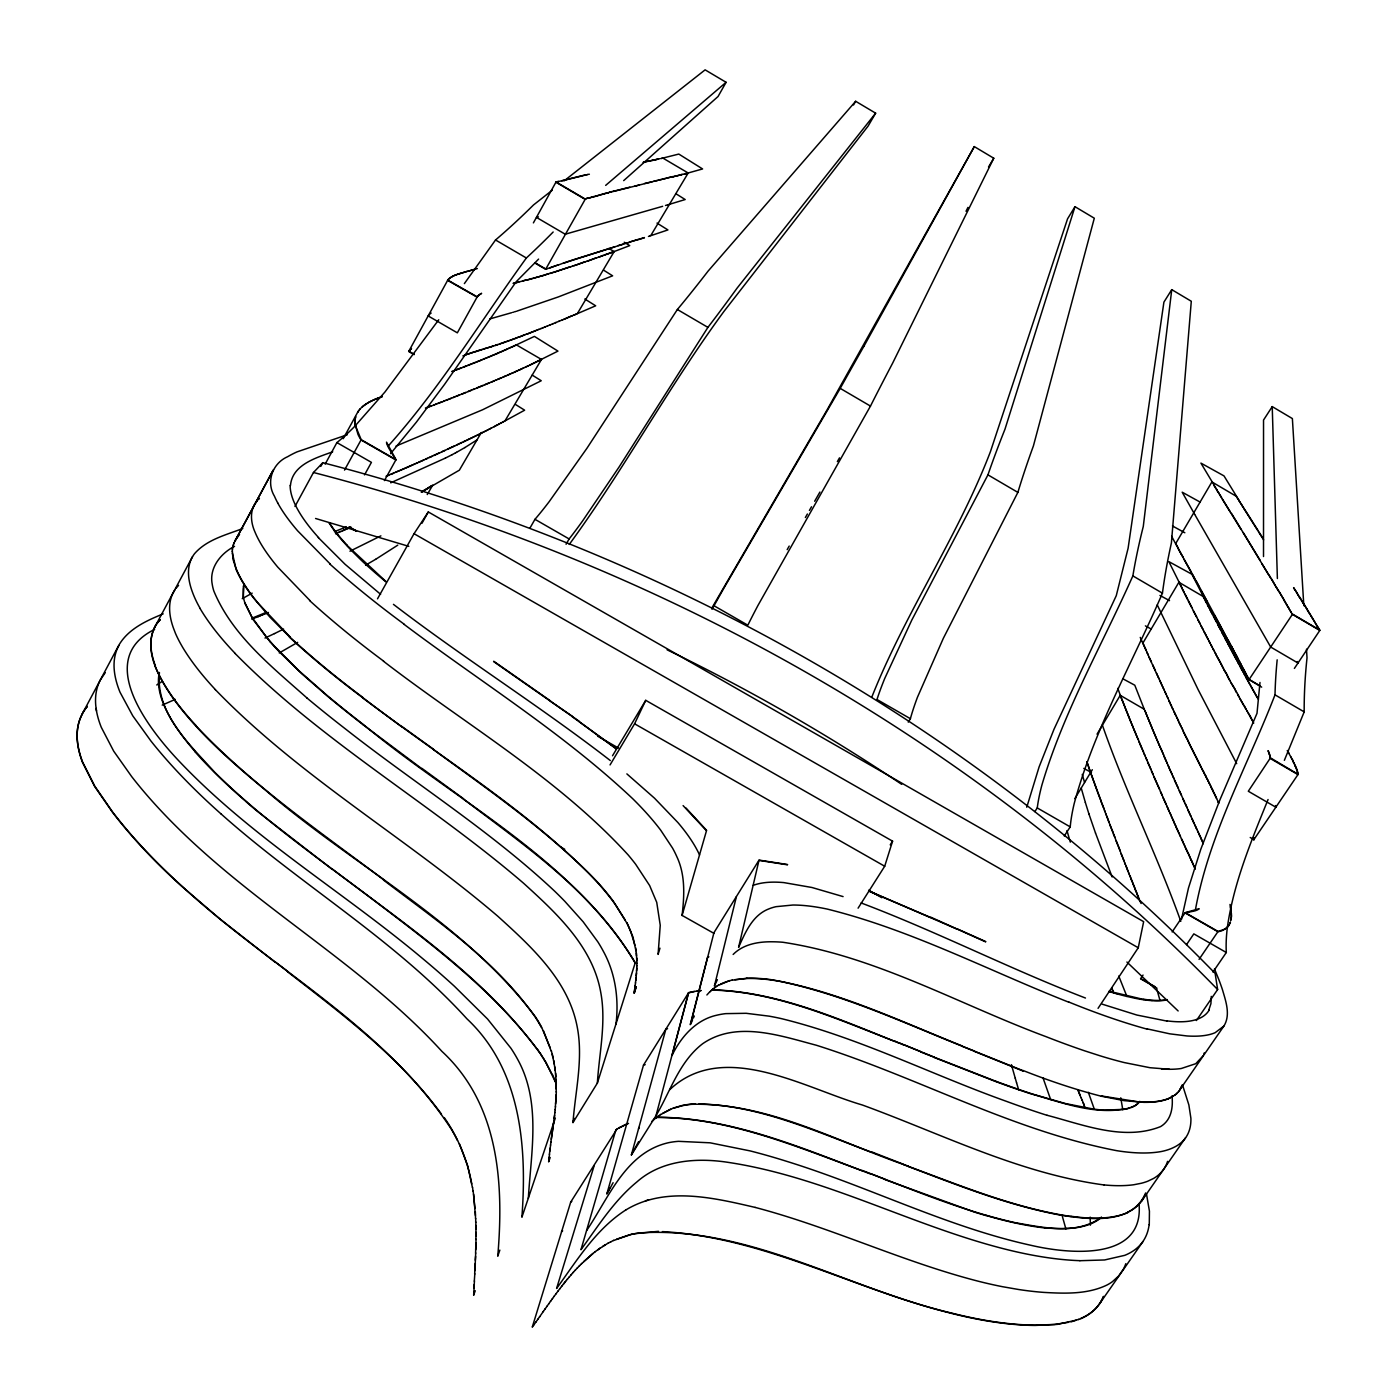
<?xml version="1.0" encoding="UTF-8"?>
<svg xmlns="http://www.w3.org/2000/svg" width="1397" height="1397" viewBox="0 0 1397 1397"><rect width="100%" height="100%" fill="white"/><g stroke="black" fill="none" stroke-linecap="round" stroke-linejoin="round"><path stroke-width="1.5" d="M1263.517 556.53L1263.534 420.043L1272.23 406.614L1292.382 418.576L1303.82 605.669M1231.316 915.856L1231.473 914.93M475.871 1239.506L476.063 1232.346M556.181 1091.965L556.285 1082.588M636.77 965.903L636.98 963.127M476.045 1239.226L475.678 1249.826M476.01 1242.666L475.556 1253.284M556.355 1091.686L555.604 1103.874M1090.411 1225.186L1090.166 1217.101M1231.473 915.611L1231.263 917.218M636.945 965.624L636.561 970.845M475.731 1252.987L475.294 1260.199M475.609 1256.444L474.823 1270.624M473.827 1294.827L473.967 1291.579M556.268 1094.689L555.36 1106.826M475.329 1263.377L474.648 1274.134M473.95 1288.278L474.474 1280.892M474.299 1284.437L473.653 1295.124L475.259 1290.758M528.328 1198.382C531.07 1152.019 541.372 1101.762 517.414 1058.926A165.283 75.543 29.7 0 0 510.918 1048.221L487.536 1018.989L454.409 986.247A592.503 299.674 26.7 0 0 422.418 958.377C342.824 891.618 252.176 837.886 180.178 762.273C150.474 731.242 93.058 659.663 154.613 629.401M355.082 420.462L354.943 423.57M474.299 1281.171L474.823 1273.837M636.857 968.104L636.176 975.735M1231.456 916.292L1230.932 919.802M215.33 689.629C299.604 776.837 406.038 837.711 497.769 916.205C531.227 946.555 568.247 980.17 577.153 1026.62C583.44 1058.559 575.407 1090.673 572.98 1122.542L597.357 1083.112C599.243 1052.867 606.403 1022.429 600.71 992.167C592.555 946.345 556.32 913.009 523.456 883.131C430.189 803.065 321.572 741.563 235.098 653.464M232.216 551.448L232.478 549.37M290.454 485.597C292.235 464.572 316.089 457.884 332.713 451.79M573.067 1121.267L572.98 1122.542L574.289 1118.438M636.561 973.011L635.687 980.607M243.113 588.556L243.357 596.956A138.286 48.668 28.7 0 0 244.754 602.439L251.827 617.02L265.797 636.264A234.644 81.48 29.3 0 0 274.772 646.549L298.853 670.647L327.527 695.811A514.952 166.575 30.5 0 0 363.272 724.449C455.09 800.918 571.111 857.741 635.268 962.655L597.357 1083.112M555.08 1109.759L555.535 1106.546M548.742 1160.593L549.545 1154.079M549.213 1157.187L548.637 1161.902L550.174 1157.467M554.784 1112.693L555.255 1109.48M615.99 1024.106C618.993 999.361 615.536 973.517 603.452 951.497A188.281 77.778 29.9 0 0 597.794 941.788L583.125 921.758L564.894 901.397A277.863 116.999 29.3 0 0 554.749 891.269C490.103 830.499 414.472 783.28 344.954 728.553A546.175 176.948 30.4 0 1 306.781 697.854M636.124 977.883L635.408 983.034M1149.277 1224.628L1149.434 1211.164L1146.483 1193.981M1231.368 917.637L1230.809 920.413M554.958 1112.414L554.103 1118.56M549.37 1154.376L550.261 1147.967M554.626 1115.347L551.274 1139.219M634.221 992.761L635.583 982.737M1064.27 835.982L1070.224 826.884A150.02 44.791 -61.3 0 1 1074.171 803.677C1093.921 729.88 1132.373 662.981 1162.444 593.184A673.738 205.254 -57.1 0 1 1171.402 542.962L1191.292 301.263L1171.751 289.633L1143.287 526.459A673.075 186.447 -57.3 0 0 1132.862 575.896C1101.954 645.292 1063.449 711.911 1041.883 785.114A149.863 40.67 -61 0 0 1037.255 807.937L1034.88 811.587M354.995 420.043L355.449 417.825M549.72 1151.303L550.645 1144.929M635.286 985.164L634.168 993.25L636.072 987.05M1259.989 682.487L1257.003 713.326L1219.948 799.765L1200.809 849.236L1188.48 888.021L1181.425 919.54M553.893 1121.215L550.872 1142.205M550.47 1145.226L551.047 1141.925M232.339 549.632L233.072 545.965M355.327 418.471L354.908 422.837M1195.535 909.185C1209.348 833.712 1247.573 765.783 1275.007 694.85A671.538 269.743 -56.3 0 1 1277.172 659.821M159.433 672.498C155.381 713.046 189.66 744.496 214.509 772.017C262.217 819.393 317.73 857.741 371.148 898.219C430.276 943.202 491.063 988.5 536.396 1048.117M1098.059 1008.337L1138.258 947.76L1143.654 921.671L428.303 511.948L414.036 533.706L377.504 598.824M232.583 547.903L233.543 544.341M243.2 587.246L243.951 584.19M355.309 418.087L355.606 417.197M1026.76 807.239L1039.124 766.848L1053.984 729.304L1116.273 595.663L1128.112 548.235L1163.911 302.136L1171.751 289.633M667.556 1028.716L665.88 1029.17L631.374 1154.917L655.996 1115.714L688.477 992.883L697.295 990.91M355.449 417.459L355.764 416.568M244.091 583.929L243.218 597.217M688.477 992.883L643.493 1065.125L606.804 1194.033L607.59 1192.724M615.937 1129.649L580.977 1249.721C598.143 1226.025 614.016 1200.687 636.892 1181.932C661.776 1159.859 697.138 1157.519 728.57 1162.426C821.925 1176.588 906.164 1222.602 996.76 1246.945A397.394 148.117 33.1 0 0 1079.881 1260.67M659.96 948.179L658.092 954.413L660.24 925.268L656.73 902.34L649.64 885.558L635.687 864.306A218.316 84.833 29.8 0 0 628.109 854.877C557.508 777.675 465.69 724.589 383.424 661.2M634.343 992.953L636.264 986.701M616.985 1128.986L570.709 1202.101L532.257 1327.15L534.16 1324.461M858.09 908.172L884.703 866.245L892.578 841.169L645.728 700.334L612.515 755.777M910.39 718.704A150.125 25.879 -60.3 0 1 917.427 697.313L943.342 638.307L1017.872 492.39A675.432 118.762 -58 0 1 1033.413 445.922L1094.305 218.211L1074.974 206.686L1004.967 429.228A675.886 99.554 -58.2 0 0 987.941 474.858L911.804 620.058L884.72 678.488A150.195 21.671 -60.2 0 0 876.984 699.495L910.407 718.704L908.242 722.144M555.342 1118.037L521.902 1217.224C527.053 1147.426 521.395 1069.892 466.93 1018.815C394.687 939.43 300.669 884.965 221.005 813.875M1203.743 1054.386L1204.249 1052.919M499.847 1250.105L497.751 1256.217C503.933 1183.626 499.2 1104.363 441.906 1051.365C370.834 973.692 278.859 919.959 201.046 849.83A401.41 156.167 29.6 0 1 131.72 776.645L113.716 751.184L101.3 727.331A232.705 92.97 28.4 0 1 96.498 710.986L95.799 705.887A244.143 97.493 28.5 0 1 100.532 679.623L105.264 672.638M1182.264 1084.823L1180.168 1089.416M1145.645 1192.933C1132.059 1225.483 1088.49 1219.371 1060.358 1215.111C1007.848 1205.262 957.958 1185.354 908.225 1166.443M1230.478 921.968L1229.884 923.33M233.404 544.603L234.12 542.787M871.728 697.313C905.308 612.515 957.871 536.71 990.438 451.65L1067.552 218.84L1074.974 206.686M1306.492 649.186L1307.016 657.882A673.214 288.184 -56 0 0 1304.187 711.876L1284.367 760.335M1230.268 922.526L1229.622 923.888M1268.057 799.521C1251.275 840.942 1233.656 882.852 1227.352 927.416A150.405 62.97 -62.4 0 0 1226.304 952.51L1212.963 972.05M1181.722 1086.342L1179.312 1090.725M347.294 434.746L296.985 451.895A627.48 203.892 31.9 0 0 287.66 456.697C272.502 463.28 265.779 481.773 274.458 496.214A203.316 64.402 29.2 0 0 277.776 503.025M233.98 543.049L272.747 470.999M717.377 979.664L714.408 986.038L736.394 896.682M691.428 1022.202L692.563 1019.862M693.349 1018.099L694.309 1016.056M691.602 1021.923L690.258 1024.665L707.615 957.032L708.89 956.805M610.052 764.927L634.587 723.803L645.728 700.334M690.642 1023.966L713.954 932.672L758.885 860.377L787.419 864.795M1208.859 1009.944L1210.92 1003.675L1211.269 996.393M638.499 1128.933L639.337 1127.239M711.981 607.8L826.762 410.456L974.303 146.598L993.773 158.228L892.596 363.22A679.588 33.039 -59 0 0 870.471 406.09L757.96 605.46A150.911 7.177 -59.6 0 0 747.832 625.192L714.024 605.757L711.946 609.249M966.026 211.261L967.981 207.385M638.569 1141.716L631.374 1154.917M234.661 541.547L273.463 469.636M613.091 1182.7L610.227 1188.009M154.473 627.637L192.489 556.705M1203.149 1055.8L1195.762 1063.693L1181.286 1068.495A216.203 69.623 33.6 0 1 1169.464 1069.281L1149.975 1067.71L1124.306 1062.576A342.003 107.901 33 0 1 1099.614 1055.661L1084.805 1050.876A461.708 141.691 32.4 0 1 1045.986 1036.644C958.848 1004.268 875.727 956.194 782.826 942.259A215.662 82.039 33.9 0 0 772.908 941.788C758.85 941.543 743.431 944.005 733.146 954.465M294.977 506.465L313.469 472.5L322.812 462.686C658.581 549.458 972.783 724.327 1215.146 973.412L1217.625 989.53L1196.391 1020.543M320.786 466.406L322.812 462.686M325.169 464.118L336.904 442.587A155.399 37.352 -57.6 0 0 354.751 426.329L384.978 391.963L438.745 319.756M343.208 438.693L357.789 412.028M414.298 354.367L408.832 351.223L447.634 280.36L477.093 297.142A138.914 33.406 30 0 1 479.066 295.081A188.997 45.595 30.2 0 1 481.057 293.772L481.441 293.562M344.518 470.108L361.037 439.968L359.867 438.012A129.083 37.509 29.3 0 1 357.929 434.257L355.152 424.042M364.53 474.893L371.427 462.372L336.904 442.587M429.665 314.238L429.333 314.552A159.537 40.373 29.8 0 0 428.163 315.932L457.343 332.835L476.918 297.386M384.419 480.603L395.84 459.945L389.798 449.834A96.166 27.94 29.3 0 1 387.301 445.014A106.731 30.978 29.4 0 1 386.55 443.041M533.392 222.891L555.919 182.204L583.16 175.411M863.87 346.351L974.303 146.598M608.83 1190.523L610.402 1187.729M535.051 262.758L545.808 269.045L585.518 198.723M421.911 523.351L428.303 511.948M787.175 549.65L789.2 546.07M564.109 180.877L705.118 69.85L726.091 82.301L718.058 96.498L623.673 180.632M1229.517 924.168L1228.749 925.443M805.37 517.536L807.396 513.991M809.422 510.429L811.517 506.762M814.661 501.244L819.917 492.058M607.398 1193.021L609.005 1190.227M529.9 528.188L534.964 519.317A153.006 17.078 -58.6 0 0 549.248 501.575L586.88 448.367L677.37 309.505A689.21 78.738 -60.1 0 0 708.104 271.088L855.663 101.282L875.64 113.174L868.113 126.062L723.908 311.479C668.692 386.62 624.302 469.113 569.26 544.446M837.362 461.604L839.51 457.849M82.301 713.797L83.506 711.684M566.064 544.254L569.12 538.945A152.483 12.678 -58.8 0 0 582.671 520.837L619.081 467L707.912 327.369A686.556 58.412 -59.9 0 0 737.11 288.096L875.64 113.174M853.515 104.967L855.663 101.282M427.255 494.538L432.738 485.126M481.354 432.459L459.351 470.195L421.265 492.198M655.996 1115.714C670.49 1091.197 679.204 1061.72 702.639 1043.734C736.498 1020.351 780.225 1035.736 816.25 1045.218C917.445 1077.07 1011.76 1130.417 1116.535 1150.639A262.322 90.368 33.7 0 0 1161.344 1151.512A229.579 79.315 33.9 0 0 1173.969 1147.321A221.913 76.678 34 0 0 1190.89 1118.246L1188.864 1104.922L1182.718 1085.609M1175.733 543.52L1211.915 481.93L1236.24 496.267L1237.271 497.978M511.721 347.085L516.419 344.902L541.477 359.448L504.963 420.934M1206.886 603.329L1203.061 596.432L1178.893 582.27L1142.938 642.969M608.76 248.422L614.156 251.582L577.432 313.469L573.486 315.338M1097.047 734.176L1120.237 695.322L1144.248 709.257M661.567 158.402L662.894 158.088L688.18 173.001L650.845 235.464M988.517 166.976L993.773 158.228M1074.817 798.647L1092.314 769.712M235.429 540.098L236.442 538.421M156.447 624.249C141.813 648.592 158.647 677.266 172.704 697.697C198.444 733.373 231.972 762.413 265.657 790.318C354.506 866.734 463.874 921.828 535.383 1016.772A175.358 77.97 29.7 0 1 541.652 1027.266L550.208 1047.837M174.904 589.831L172.966 593.131A227.274 82.964 28.8 0 0 173.403 627.986L175.411 633.243A236.634 86.317 28.9 0 0 180.894 644.244L182.518 647.09A267.997 97.301 29.1 0 0 215.417 689.647M1229.22 924.692L1228.4 925.932M357.649 412.29L358.837 410.491M83.383 711.929L84.676 709.851M890.221 844.836L892.578 841.169M1178.335 1091.965L1223.877 1026.079C1230.844 1014.938 1225.78 1001.125 1222.427 989.617A612.357 199.387 31.2 0 0 1220.279 983.471A676.759 221.896 30.8 0 0 1218.725 979.332L1214.464 968.907M586.653 1230.513C608.743 1197.788 625.542 1152.542 668.307 1142.746A163.519 73.255 34.4 0 1 678.488 1141.332L710.113 1142.816L750.189 1150.918A581.222 279.487 38 0 1 786.721 1161.344C869.091 1186.804 946.729 1226.81 1031.265 1245.373C1067.692 1253.86 1144.545 1262.032 1139.009 1203.533M1260.024 685.822L1249.128 679.466L1292.4 614.366L1287.248 605.809M1294.39 668.412L1319.798 630.449L1292.4 614.366M1275.583 805.563A188.578 47.009 32.9 0 1 1275.898 807.239L1248.307 791.243L1270.275 758.117A136.103 32.131 32.9 0 0 1269.419 754.52M1143.025 975.071L1140.703 978.511L1155.214 986.788M1172.153 931.939L1185.04 912.87L1193.405 911.211A93.966 26.7 33.6 0 0 1197.107 910.041A104.251 29.616 33.5 0 0 1198.836 909.028M1186.559 944.582L1193.824 933.877L1226.322 952.51M357.981 411.766L359.221 410.002M1199.063 959.372L1217.887 931.729L1219.494 931.397A126.167 35.868 33.6 0 0 1222.375 930.489L1225.501 928.656M1141.541 1201.193L1185.494 1137.839M1099.596 1303.715L1142.956 1241.549M236.303 538.683L238.416 535.767M539.556 1316.865L543.398 1311.364M553.16 232.007A695.252 151.697 -60.8 0 1 526.372 257.974C480.865 320.839 440.352 387.737 388.471 445.73M543.223 1311.643L545.214 1308.779M537.705 1319.484L539.731 1316.585M464.38 283.591L495.533 239.987A698.989 172.722 -61.1 0 0 533.514 204.957L552.217 190.236M545.04 1309.059L547.03 1306.195M535.854 1322.121L537.88 1319.205M84.553 710.113L87.278 706.376M546.856 1306.492L548.846 1303.645M533.968 1324.758L536.029 1321.824M548.672 1303.925L550.68 1301.096M156.307 624.511L157.599 622.643M550.488 1301.375L552.496 1298.564M552.321 1298.843L554.33 1296.049M408.832 351.223L409.111 350.839A194.585 51.794 29.9 0 1 411.504 348.482M554.155 1296.329L556.163 1293.57M555.989 1293.849L558.014 1291.09M557.822 1291.369L559.865 1288.645M1228.574 925.687L1227.649 926.857M559.691 1288.925L561.734 1286.218M85.793 708.349L87.138 706.638M237.246 537.339L239.516 534.51M561.559 1286.497L565.541 1281.433M257.205 500.947C249.347 509.468 250.552 522.268 255.022 532.117A202.513 66.654 29.1 0 0 258.27 539.032L259.545 541.425A218.596 71.806 29.2 0 0 271.35 559.132A234.277 76.765 29.3 0 0 277.741 567.112L309.994 600.588M1223.877 1026.079L1215.18 1032.662A198.968 61.712 33.7 0 1 1209.959 1034.444A213.793 66.253 33.6 0 1 1194.679 1036.19A226.227 70.025 33.5 0 1 1186.979 1035.963L1169.795 1033.832L1147.216 1028.891M563.445 1284.087L567.461 1279.093M157.459 622.905L160.184 619.639M176.022 588.277L178.554 585.36M567.287 1279.373L569.417 1276.771M1228.207 926.159L1227.247 927.294M1138.747 1102.67L1139.83 1101.36M569.243 1277.05L571.39 1274.483M359.466 409.775L360.443 408.57M706.882 994.978L709.798 991.8M571.216 1274.745L573.381 1272.213M390.584 453.641L416.393 422.138L444.525 384.419L516.157 281.757L538.596 259.091M158.717 621.368L160.044 619.884M359.867 409.304L360.88 408.116M573.207 1272.492L575.407 1269.978M1178.492 1091.738L1176.047 1094.235M575.232 1270.257L577.467 1267.778M669.739 1089.66C723.332 1039.211 804.235 1088.053 862.333 1104.992C941.84 1133.997 1019.321 1173.532 1104.067 1184.953M577.293 1268.057L579.563 1265.612M258.288 499.742L259.423 498.554M579.388 1265.892L581.693 1263.482M1138.922 1102.425L1137.752 1103.665A135.09 46.468 34.2 0 1 1134.224 1106.197L1131.378 1107.577M1227.404 927.049L1226.339 928.132M581.519 1263.761L592.922 1253.406M709.624 992.08L713.029 988.884M583.684 1261.666L595.314 1251.537M1177.409 1092.891L1174.755 1095.265M361.648 407.487L363.255 405.968M1226.968 927.486L1225.85 928.516M651.945 1121.32L654.145 1119.276M362.12 407.068L364.827 404.763M711.195 990.595L714.758 987.539M605.669 185.382L726.091 82.301M1101.482 1217.189C1076.86 1235.367 1043.419 1227.544 1015.636 1222.777C962.743 1211.112 912.695 1189.738 862.298 1170.459M653.971 1119.556L658.406 1115.959M561.524 1231.752L562.659 1230.862M363.622 405.829L366.485 403.628M656.066 1117.862L660.676 1114.422M595.139 1251.817L600.256 1247.975M1226.025 928.272L1224.802 929.249M597.584 1250.001L605.442 1244.657M156.761 684.967L161.965 681.544M714.6 987.819L716.591 986.282M1174.912 1095.021L1168.538 1098.671M365.228 404.641L369.454 401.882M1199.01 908.783L1185.215 912.625L1218.062 931.467L1224.401 929.337M570.709 1202.101L571.792 1201.385M397.778 545.144L375.618 559.341M477.023 439.898L464.852 447.581M625.699 1210.046C595.821 1229.238 576.996 1260.338 556.6 1288.471L594.214 1165.482M242.24 598.702L252.159 593.131M430.73 486.261L431.935 485.492M431.813 485.719L426.941 488.775M428.303 487.797L429.525 487.029M425.718 489.544L427.063 488.566M660.502 1114.701L670.595 1109.148M425.841 489.334L421.981 491.849M602.648 1246.543L608.132 1243.12M424.601 490.103L422.104 491.622M716.417 986.544L718.529 985.095M616.479 1129.457L619.465 1127.536M366.922 403.541L370.083 401.55M625.699 1210.046C664.885 1186.088 713.396 1197.683 755.148 1207.41M375.601 559.341L365.63 565.156M297.648 642.358L279.26 652.94M464.852 447.581L456.54 452.331M1173.515 1095.981L1170.407 1097.675A197.448 66.026 33.9 0 1 1165.028 1099.718A210.947 70.479 33.8 0 1 1146.92 1102.111A228.776 76.311 33.6 0 1 1138.922 1101.936L1101.569 1095.981M234.539 546.349C220.726 553.317 208.991 567.968 212.222 584.225A171.848 60.508 28.7 0 0 213.828 591.001C232.234 635.513 271.786 666.631 306.816 697.854M662.842 1113.234L673.319 1108.065L682.12 1105.516A173.438 75.56 34.3 0 1 691.986 1104.049L695.496 1103.805M619.308 1127.798L625.943 1124.271M503.584 421.527L501.453 422.837M502.466 422.296L524.643 410.194L515.633 404.571M455.457 452.925L456.522 452.349M718.355 985.374L729.775 980.537M500.44 423.378L501.575 422.61M481.581 293.3L481.214 293.51A160.026 38.522 30 0 0 477.18 296.828L447.773 280.099A192.961 46.468 30 0 1 452.803 276.204L455.09 275.122M500.563 423.151L498.397 424.478M455.439 452.925L452.174 454.654M380.892 535.854L349.966 551.204M499.55 423.71L497.384 425.02M619.674 1127.589L628.528 1123.38M607.957 1243.382L610.891 1241.654M497.507 424.793L494.276 426.644M496.476 425.334L493.752 426.923M492.827 427.238L491.657 428.023M452.157 454.671L445.416 458.076M369.943 401.812L371.34 400.922M491.255 428.058L490.068 428.827M490.731 428.338L489.002 429.385M489.142 429.141L486.872 430.468M488.077 429.7L485.789 431.009M485.929 430.782L484.724 431.551M370.572 401.498L373.959 399.699M484.846 431.324L483.641 432.092M483.764 431.865L481.459 433.192M283.608 629.104L274.493 633.592M482.681 432.406L480.358 433.734M452.611 276.431L455.579 274.93M541.477 359.448L529.463 365.315M480.481 433.507L479.258 434.275M479.381 434.048L477.599 435.096M478.28 434.589L476.482 435.637M445.399 458.094L390.723 482.821M476.604 435.41L474.805 436.458M610.733 1241.916L613.737 1240.274M475.486 435.951L473.688 436.999M473.81 436.772L471.994 437.82M472.675 437.313L470.283 438.641M470.981 438.134L469.148 439.182M274.476 633.592L265.011 638.045M469.287 438.955L466.982 440.038M468.571 439.444L463.402 441.906M371.846 400.852L375.304 399.105M527.455 366.276L528.468 365.804M465.83 440.579L459.299 443.827M720.381 984.274L722.511 983.261A176.755 69.448 33.7 0 1 729.601 980.816L732.377 979.926M526.948 366.52L557.962 351.118L534.405 336.398L510.726 347.539M525.918 366.992L527.071 366.276M460.032 443.32L461.778 442.5M524.905 367.463L526.058 366.765M459.438 443.6L456.487 444.979M458.129 444.386L450.987 447.704M523.369 368.179L524.521 367.481M452.331 446.9L454.706 445.8M162.227 705.118L175.219 699.373M523.491 367.952L519.195 370.083M451.72 447.18L447.511 449.118M449.799 448.245L442.028 451.633M522.461 368.424L518.671 370.327M444.945 450.48L438.815 453.274M509.713 347.993L511.354 347.085M508.718 348.464L509.853 347.766M439.566 452.768L425.771 459.019M433.838 455.544L438.204 453.571M508.84 348.237L505.662 349.826M429.438 457.535L431.97 456.4M507.827 348.691L505.155 350.053M517.623 370.799L518.811 370.1M427.552 458.391L421.929 460.731M517.746 370.572L513.904 372.458M423.71 460.119L405.322 468.239M516.698 371.043L512.821 372.947M504.125 350.525L505.277 349.826M418.681 462.18L420.637 461.307M613.562 1240.536L632.509 1233.935L658.511 1231.316M504.247 350.298L501.523 351.66M416.079 463.333L417.389 462.756M503.217 350.752L500.493 352.114M511.756 373.418L512.961 372.702M413.46 464.502L414.769 463.909M511.878 373.174L507.408 375.304M410.805 465.655L412.132 465.079M510.796 373.663L506.308 375.793M408.134 466.825L410.142 465.952M500.615 351.887L497.332 353.493M406.125 467.698L407.47 467.122M499.567 352.341L496.791 353.72M404.1 468.571L405.462 467.995M403.296 469.113L404.641 468.536M350.926 527.018L342.527 530.65M349.128 527.979L340.676 531.628M506.43 375.549L502.99 377.207M402.074 469.462L403.436 468.868M402.615 469.409L392.417 473.566M504.788 376.264L501.313 377.923M400.031 470.335L401.393 469.741M338.965 532.362L340.816 531.384M337.253 533.095L339.104 532.117M374.483 399.664L375.985 398.826M496.93 353.476L494.66 354.628M397.97 471.208L399.332 470.632M335.524 533.829L337.393 532.851M574.272 314.989L595.663 305.803L584.819 299.01M495.865 353.93L493.578 355.082M501.453 377.696L497.524 379.355M500.196 378.395L495.691 380.316M395.892 472.099L397.272 471.505M571.879 316.001L573.608 315.111M393.675 473.234L390.881 474.404M571.216 316.124L562.135 320.07M572.421 315.617L563.777 319.389M493.717 354.855L490.871 356.218M346.421 526.791L343.47 528.014M492.635 355.309L489.788 356.672M495.813 380.071L488.793 383.18M494.538 380.787L491.115 382.219M391.719 473.862L388.209 475.329M387.353 475.888L388.768 475.294M252.874 617.841L266.617 612.235M489.91 356.445L487.605 357.58M386.078 476.22L387.493 475.626M488.828 356.899L485.946 358.261M488.933 382.935L484.864 384.629M488.217 383.424L482.367 385.834M343.452 528.031L334.459 531.698M558.817 321.432L562.677 319.669M555.465 322.812L559.359 321.031M486.069 358.034L483.152 359.396M483.1 385.345L476.569 388.017M481.197 386.305L473.443 389.484M552.514 324.017L556.006 322.393M375.845 399.088L377.365 398.267M483.851 358.942L484.969 358.488M549.947 325.047L553.055 323.598M483.292 359.169L479.782 360.758M474.177 388.995L468.117 391.439M471.627 390.217L461.831 394.164M547.38 326.095L550.086 324.82M482.175 359.623L478.647 361.212M544.778 327.125L547.502 325.85M465.672 392.435L456.208 396.399M616.479 1239.244L628.982 1235A214.178 103.011 35.4 0 1 639.337 1232.922C749.368 1225.728 847.35 1288.75 951.759 1313.11A394.478 156.097 33.3 0 0 1035.299 1325.159L1054.403 1324.478L1068.565 1322.295M542.595 327.998L545.336 326.723M478.787 360.985L476.517 361.893M478.088 361.439L474.666 362.801M163.17 613.859C146.388 620.722 128.14 628.964 118.745 645.397L82.44 713.553A243.2 99.99 28.4 0 0 77.376 740.375L77.656 742.942A232.618 95.695 28.3 0 0 82.65 762.133L94.821 786.249L112.546 811.919A399.909 160.218 29.6 0 0 181.226 885.488C269.883 967.946 383.913 1025.765 451.336 1129.195A216.954 107.098 28.9 0 1 457.448 1140.406M266.303 613.51L268.434 612.48M1078.344 1319.606L1080.772 1318.454A227.589 91.608 34.6 0 0 1094.078 1310.037L1095.597 1308.552A238.084 95.852 34.5 0 0 1103.613 1296.399M540.831 328.697L543.171 327.596M376.544 398.809L382.324 396.434M456.976 395.91L459.473 394.914M538.631 329.57L540.971 328.47M475.364 362.347L472.483 363.482M474.089 363.028L470.614 364.407M456.348 396.154L453.187 397.412M454.951 396.905L448.577 399.42M264.243 614.313L266.39 613.283M536.85 330.268L538.771 329.343M536.989 330.041L526.407 334.32M535.959 330.618L527.804 333.796M471.33 363.936L467.82 365.315M470.038 364.634L456.382 369.908M449.991 398.669L451.266 398.162M262.199 615.134L264.347 614.086M448.716 399.175L443.53 401.183M445.992 400.415L447.931 399.664M466.65 365.77L463.106 367.149M444.7 400.922L440.107 402.685M262.304 614.89L258.043 616.723M457.727 369.21L460.731 368.057M440.911 402.196L442.22 401.69M260.226 615.693L255.948 617.526M455.422 275.192L457.587 274.196M377.923 398.25L382.184 396.696M453.484 370.834L457.133 369.437M453.361 371.078L454.566 370.607M440.247 402.441L435.602 404.222M438.117 403.454L439.444 402.947M396.05 446.045L482.663 409.74L541.25 380.752L532.222 375.112M526.547 334.075L519.876 336.782M451.668 371.532L452.89 371.061M436.79 403.96L433.594 404.973M525.167 334.599L518.462 337.323M434.799 404.711L428.704 406.998M253.852 618.312L256.053 617.299M251.739 619.115L253.957 618.085M430.887 405.986L425.421 408.011M610.838 252.805L629.698 245.628L624.232 242.222M611.222 252.665L614.156 251.582M519.073 336.904L514.637 338.738M426.661 407.767L428.023 407.26M455.928 274.999L458.635 273.847M611.345 252.438L608.551 253.643M517.641 337.428L513.188 339.261M610.21 252.857L607.398 254.062M607.538 253.835L599.191 257.013M607.922 253.695L604.691 255.057M513.328 339.017L509.294 340.676M512.699 339.436L510.272 340.309M603.26 255.372L598.807 257.153M509.416 340.431L506.814 341.549M462.878 355.903L463.926 355.536M508.438 340.781L503.828 342.597M596.013 258.148L599.33 256.786M1078.501 1319.362L1071.01 1321.894M596.152 257.904L587.089 261.274M596.536 257.764L587.91 260.977M464.468 355.344L467.262 354.157M505.958 341.654L501.802 343.313M464.607 355.082L465.672 354.716M557.63 265.29L563.445 263.073M584.627 262.13L587.648 260.89M466.057 354.786L468.851 353.616M503.461 342.527L500.266 343.819M563.829 262.95L570.168 260.802M558.154 264.906L549.824 267.927M563.305 263.335L569.662 261.169M583.929 262.165L574.08 265.727M585.168 261.745L575.372 265.29M242.799 528.485C226 534.964 206.878 539.539 194.585 553.631A226.751 80.013 28.9 0 0 192.576 592.485A234.452 82.702 29 0 0 200.19 608.498M556.635 265.43L554.696 266.094M467.646 354.244L470.457 353.092M500.929 343.4L499.759 343.994M673.144 1108.345L681.963 1105.795A173.438 75.578 34.3 0 1 691.812 1104.311C768.28 1102.443 837.903 1142.082 908.382 1166.181M553.91 266.356L545.651 269.307L534.911 263.02M499.393 343.924L498.223 344.518M650.024 235.936L667.906 229.929L657.009 223.101M572.368 266.303L574.638 265.343M649.71 236.041L648.452 236.442M570.622 266.879L572.491 266.059M469.252 353.703L472.064 352.568M497.838 344.448L496.791 344.797M497.699 344.692L496.668 345.042M570.762 266.635L553.614 272.363M545.808 269.045L546.803 268.713M569.016 267.211L552.234 272.799M496.284 344.972L495.097 345.565M570.028 261.047L570.919 260.558M470.841 353.162L473.129 352.219M495.76 345.129L494.573 345.723M457.954 274.283L459.683 273.533M570.779 260.802L571.67 260.313M571.53 260.558L614.837 246.815M572.421 260.069L623.027 244.265M472.465 352.638L474.212 351.869M493.508 346.072L492.442 346.404M493.124 345.985L491.377 346.753M473.531 352.288L475.294 351.52M492.058 346.334L490.312 347.085M474.613 351.957L478.542 350.507M490.993 346.666L488.164 347.766M618.068 245.61L623.708 244.056M644.436 237.542L641.712 238.59M644.314 237.787L643.336 238.084M475.696 351.607L476.779 351.276M1129.963 1107.908C1096.418 1116.186 1062.122 1102.547 1030.078 1093.554A518.531 166.365 32.1 0 1 995.607 1081.505L933.982 1057.389M1076.144 1320.2L1057.215 1324.391L1035.16 1325.439A394.46 156.132 33.3 0 1 951.601 1313.39M459.002 273.952L460.748 273.201M489.387 347.172L479.485 350.42M477.32 351.101L479.084 350.35M643.144 237.961L639.093 239.393M551.291 273.079L552.828 272.415M624.861 243.515L629.436 242.31M623.499 243.916L628.423 242.607M549.894 273.515L551.431 272.834M516.803 311.147L558.311 296.932L612.619 275.82L603.556 270.145M478.944 350.595L482.349 349.337M487.221 347.853L483.973 348.848M641.188 238.555L638.429 239.585M550.034 273.271L542.769 275.663M548.619 273.707L542.28 275.803M515.79 311.461L514.76 311.775M645.431 1200.826L648.575 1199.866M667.644 204.853L685.176 199.544L676.078 193.834M629.907 241.96L637.905 239.551M629.226 242.17L638.569 239.358M460.067 273.62L463.961 272.258M489.841 318.918L511.651 312.701M667.033 205.027L665.496 205.481M513.729 312.09L512.699 312.387M461.132 273.306L469.322 270.739M542.42 275.558L538.875 276.798M541.46 275.838L537.88 277.077M464.502 272.118L467.174 271.35M468.1 271.297L471.453 270.127M538.509 276.693L535.4 277.793M662.667 206.302L565.226 234.225L536.448 217.391L538.456 216.849M537.531 276.973L533.375 278.335M643.493 1065.125L645.17 1064.654M470.248 270.704L472.518 269.831M471.837 270.25L474.124 269.394M603.731 193.781L593.341 196.89M594.476 196.575L603.225 194.148M472.902 269.953L475.19 269.115M534.527 277.811L532.868 278.474M604.08 193.694L606.595 193.013M603.574 194.043L606.088 193.362M753.175 885.314L753.926 885.104A172.826 62.516 33.3 0 1 783.909 882.607L811.954 887.497L843.09 896.595M593.498 196.628L589.185 197.99M593.865 196.523L589.953 197.798M474.509 269.516L477.337 268.538M532.501 278.37L526.163 280.238M532.362 278.614L531.349 278.894M685.7 173.472L684.67 173.944M685.263 173.787L702.586 168.95L678.802 154.072L660.641 158.629M685.857 173.612L688.18 173.001M606.455 193.275L608.97 192.611M530.825 279.033L527.21 279.976M606.804 193.17L608.603 192.699M684.495 173.787L683.447 174.258M585.36 198.985L586.513 198.688M588.032 198.287L589.709 197.623M1126.366 1109.148L1134.381 1105.97A135.09 46.468 34.2 0 0 1137.909 1103.42M586.653 198.426L588.189 198.025M608.743 192.437L613.44 191.249M586.269 198.531L588.574 197.937M609.476 192.262L612.357 191.529M513.153 283.312L515.249 282.77M513.537 283.434L518.951 281.845M682.679 174.258L681.614 174.73M526.302 279.994L515.633 282.893M634.884 186.133L639.337 185.015M681.753 174.485L680.077 175.114M682.068 174.415L681.003 174.887M525.255 280.256L522.635 280.919M613.807 191.162L629.837 187.181M644.541 183.496L657.655 180.457M613.3 191.511L652.067 181.837M681.142 174.642L676.008 176.109M653.848 181.191L661.881 179.445M679.902 174.957L677.894 175.655M659.087 179.899L665.775 178.519M677.405 175.568L675.694 176.179M662.999 178.956L673.284 176.546M675.834 175.935L672.83 176.86M676.148 175.865L673.791 176.633M561.838 180.824L584.138 175.411M666.544 178.118L672.97 176.616M558.433 181.383L556.076 181.942L584.941 198.88M659.227 158.752L657.847 159.275M658.913 158.821L657.533 159.345M583.911 175.236L585.029 174.992M584.889 175.236L586.146 174.73M657.673 159.118L655.001 159.922M657.987 159.048L656.59 159.555M586.007 174.992L587.508 174.66M587.281 174.485L589.377 174.241M656.398 159.398L652.766 160.393M654.809 159.747L652.434 160.463M652.574 160.236L648.208 161.354M652.888 160.166L649.518 161.092M643.388 162.157L648.348 161.126M643.249 162.401L648.662 161.057M732.203 980.188L746.854 978.249M694.326 991.381L688.651 992.603L672.044 1055.416C680.95 1036.888 696.073 1019.653 716.975 1015.165A186.185 75.421 34 0 1 725.811 1013.628L746.155 1013.296L769.136 1016.16A273.987 112.406 34.6 0 1 781.307 1018.605C859.172 1037.692 931.101 1074.433 1006.329 1101.307A541.303 174.241 32.2 0 0 1047.086 1115.33M1124.672 1109.305L1104.171 1110.161A230.33 78.616 33.5 0 1 1093.24 1109.026L1065.457 1103.543L1033.937 1094.497A510.394 164.025 32.2 0 1 995.764 1081.243M734.892 979.681L746.679 978.529A220.08 86.876 34.1 0 1 781.447 981.654C848.608 996.026 910.949 1026.131 974.53 1051.12M697.138 991.172L701.015 990.456M697.767 991.084L700.84 990.717M655.612 1117.216C730.963 1117.163 802.053 1148.037 871.361 1174.301M655.455 1117.495C727.54 1117.059 795.557 1146.291 862.124 1170.703M746.854 978.249L750.014 978.179A214.684 84.658 34 0 1 759.985 978.511A222.455 87.819 34.1 0 1 770.55 979.576C837.554 990.979 899.476 1020.928 962.166 1045.951M712.714 989.827C778.216 991.783 839.387 1019.251 899.266 1043.21M712.557 990.089C776.522 991.748 836.122 1018.657 894.848 1041.411M698.937 1103.944C759.584 1105.306 815.796 1131.64 871.763 1152.263M1144.16 1102.373L1124.131 1100.644L1101.412 1096.226M662.37 1231.613C763.827 1237.026 854.318 1289.414 951.584 1313.372M1079.898 1260.705L1104.59 1259.972L1124.742 1255.344A236.093 89.53 34.3 0 0 1149.137 1224.558M1151.984 1000.636L1153.887 1000.741A162.698 50.379 33.5 0 0 1162.601 1000.549A160.882 49.821 33.6 0 0 1167.176 999.868M1045.218 1227.806L1048.274 1228.085A242.327 91.451 33.9 0 0 1080.125 1227.055L1082.256 1226.531A206.896 78.337 34.2 0 0 1090.289 1224.069A201.063 76.154 34.2 0 0 1097.047 1220.629A204.783 77.551 34.2 0 0 1101.325 1217.433M1167.141 1021.137L1136.861 1015.043L1102.198 1004.164M1071.307 1216.543C1013.122 1207.916 958.569 1184.691 903.684 1164.679M1143.968 999.536L1109.148 991.259M787.576 864.533L759.042 860.098L738.594 947.376C745.282 932.41 752.564 915 769.153 908.783A178.327 65.083 33.6 0 1 776.068 906.67L792.885 905.029A214.894 78.703 33.8 0 1 805.877 905.693A226.593 83.139 33.9 0 1 827.338 909.098C911.438 929.931 988.727 970.688 1069.002 1002.295M755.148 1207.41C831.058 1227.352 902.305 1261.735 978.354 1281.241A390.898 150.352 33.2 0 0 1002.749 1286.742L1018.273 1289.448A398.459 153.041 33.2 0 0 1043.856 1292.4C1064.933 1293.587 1087.39 1294.46 1106.895 1285.065A227.763 89.024 34.5 0 0 1112.518 1281.59L1118.683 1275.95L1123.328 1269.297A239.795 93.756 34.4 0 0 1125.807 1263.691M313.469 472.5C653.604 560.389 971.963 737.337 1217.625 989.53M315.565 518.479L408.797 546.349M1047.052 1115.277C1083.216 1124.69 1123.712 1141.244 1160.505 1126.628A167.867 57.766 34.2 0 0 1164.784 1123.363C1172.013 1116.308 1172.991 1105.411 1171.996 1095.877M995.782 1081.278L921.112 1052.133M861.128 902.951C937.143 931.677 1009.629 968.872 1085.469 998.034M1023.198 1070.766L961.992 1046.196M1023.023 1071.028L974.373 1051.365M903.859 1164.434L871.938 1152.001M871.536 1174.056L885.227 1179.4M885.052 1179.644L974.355 1212.055A393.133 144.223 33 0 0 986.003 1215.547M869.982 891.373L956.596 928.953M869.807 891.635L930.821 917.55M895.006 1041.167L903.684 1045.008M903.842 1044.746L921.287 1051.889M899.441 1042.965L934.139 1057.127M930.996 917.288L985.566 941.84M956.77 928.691L985.741 941.595M667.102 649.815C748.321 689.088 826.814 734.036 901.694 784.346M1123.275 679.012L1134.783 685.211L1145.173 711.544M1083.81 768.402L1091.476 772.524M1145.383 625.873L1151.128 628.982M1159.947 595.436L1169.533 600.64M1172.45 525.953L1184.831 532.746M1199.918 501.977L1182.194 492.198L1194.697 514.375M561 847.158L564.772 849.289M681.823 915.262L713.919 933.353M597.724 736.236L618.557 748.093M868.62 890.203L881.874 897.73M349.267 526.861L356.549 531.017M349.128 527.14L356.392 531.279M1140.528 978.756L1156.856 988.081M634.587 723.803L884.703 866.245M414.036 533.706L1138.258 947.76M534.964 519.317L569.12 538.945M1037.255 807.937L1070.224 826.884M361.037 439.968L395.84 459.945M1185.04 912.87L1217.887 931.712M1250.228 837.484L1253.895 839.614L1297.97 774.567L1270.344 758.519M414.141 354.628L408.692 351.485A191.459 50.973 29.9 0 1 411.364 348.744M1298.127 774.322L1270.432 757.873A157.005 37.143 32.8 0 0 1268.406 751.184L1268.232 750.678M495.533 239.987L526.372 257.991M1261.666 687.132L1248.813 679.448M1275.007 694.85L1304.187 711.876M870.471 406.09L840.226 388.383L724.903 586.391A151.208 2.899 -59.4 0 0 714.042 605.739M987.941 474.858L1017.872 492.39M1270.676 647.038L1298.005 663.034L1297.114 661.497M677.37 309.505L707.912 327.369M1132.862 575.896L1162.444 593.184M1292.557 614.121L1319.955 630.204L1314.612 622.049M555.919 182.204L584.784 199.142M493.77 661.287L550.558 700.962M493.612 661.549L579.371 721.393M550.331 701.189L572.211 716.277M571.932 716.469L616.287 748.582M579.214 721.655L616.112 748.844M433.664 749.351L401.795 726.405M433.507 749.63C486.68 788.589 541.32 826.343 588.329 872.846A222.821 89.897 29.7 0 1 615.431 904.645L625.192 920.012M401.638 726.684L362.696 697.941M421.964 768.402L463.542 798.735M421.807 768.664L363.08 724.729M463.385 798.997C526.198 846.739 594.808 893.207 635.094 962.935M383.599 879.743C319.04 830.918 251.373 784.817 195.72 725.497M332.346 869.091C405.549 924.727 484.654 977.324 539.434 1052.465M332.189 869.353L257.013 811.046A398.267 147.785 29.8 0 1 246.431 802.035M404.17 624.424C480.743 682.015 562.974 732.884 632.876 798.874A229.51 86.09 29.9 0 1 650.6 817.734A217.548 81.393 29.9 0 1 660.676 830.15L672.533 848.066A180.283 67.021 30.2 0 1 676.759 856.518C685.525 874.941 684.373 895.809 682.068 915.506L706.603 830.359L685.979 808.007M383.442 880.023C437.54 921.252 495.673 960.56 535.208 1017.051A175.358 77.988 29.7 0 1 541.477 1027.546M362.853 697.662C441.487 758.431 528.223 810.068 597.497 882.118A225.249 90.892 29.7 0 1 605.792 891.705A217.321 87.54 29.8 0 1 613.283 901.222L626.799 922.998A178.659 71.509 30 0 1 630.798 931.694L634.971 945.42M393.448 604.36C464.171 658.581 539.853 705.991 610.314 760.562M275.314 961.992L288.236 971.893M275.157 962.254L220.272 919.226L181.104 885.75A399.891 160.253 29.6 0 1 112.441 812.181L94.682 786.511L82.51 762.395A239.411 98.471 28.3 0 1 82.458 713.884M288.079 972.172C343.068 1014.833 399.926 1057.442 441.452 1114.09M380.613 594.319L345.076 564.283L318.272 537.548M626.869 773.886L654.495 798.176L677.824 822.466A174.503 64.122 30.4 0 1 699.146 854.091L699.548 854.947M385.991 581.536L346.788 545.144M1126.925 962.044L1178.142 1010.957M330.198 563.986L297.596 530.773A235.185 74.181 29.4 0 1 291.1 522.88A218.299 69.029 29.3 0 1 277.759 503.025M289.965 636.857L258.061 603.155A233.369 79.332 29.2 0 1 251.739 595.087A215.365 73.412 29.1 0 1 238.887 574.743A201.727 68.872 29 0 1 235.744 567.706L232.356 553.037M289.825 637.137L270.023 617.247L253.608 598.038A215.313 73.412 29.1 0 1 236.495 570.255M683.098 805.598L706.428 830.639M269.988 641.642L272.275 644.209A248.299 86.003 29.4 0 0 279.522 652.05L301.682 673.668L327.369 696.073A515.004 166.627 30.5 0 0 363.115 724.729M269.988 641.642L253.101 619.57L244.615 602.701M195.423 752.023L192.996 749.176A246.937 94.926 29 0 1 169.631 716.626M537.112 1048.606L542.315 1056.848M444.263 1117.617C458.129 1137.368 467.401 1160.226 471.767 1183.923M540.133 1053.006L545.022 1061.231M1246.386 512.105L1254.454 524.87M1253.528 523.84L1243.941 508.683M1246.124 511.686L1241.933 505.47M1254.733 525.289L1257.894 530.301M1254.052 524.678L1263.587 539.836M1243.574 507.652L1240.431 503.077M1258.941 531.978L1262.399 537.478M1241.811 504.841L1239.209 501.104M1293.744 587.631L1298.25 595.332M1293.587 587.858L1295.036 590.18M1295.787 590.879L1300.275 598.615M1240.326 502.466L1238.964 500.72M1299.577 596.973L1302.021 601.443M1315.38 622.783L1313.704 620.582M1298.529 595.803L1299.402 597.217M1315.52 623.516L1317.965 627.463M1239.104 500.493L1238.004 499.148M1300.729 598.859L1301.306 599.802M1314.472 621.316L1312.796 619.115M1318.262 627.969L1318.873 628.964M1238.86 500.091L1237.515 498.362M1221.572 497.402L1217.276 490.836M1231.403 513.293L1235.734 520.348M1222.427 499.235L1230.233 511.878M1302.179 601.216L1304.047 604.761M1301.602 600.273L1302.895 602.858M1313.564 619.849L1311.905 617.666M1237.899 498.537L1223.999 475.906L1200.914 463.106L1213.853 484.707M543.014 1057.407L551.99 1074.136M1303.331 603.102L1308.675 612.357M1311.783 616.933L1308.972 612.846M1312.674 618.382L1310.735 615.728M1219.11 493.385L1217.031 490.434M1236.24 521.186L1270.676 578.114M1219.459 494.416L1240.99 529.393M1304.501 604.988L1306.806 608.778M1308.256 611.17L1310.596 614.994M1243.208 532.571L1259.989 560.092M1269.157 575.11L1275.426 585.954M1261.753 563.48L1268.441 574.429M1307.103 609.249L1307.959 610.681M1271.392 578.795L1272.51 580.646M1216.927 489.806L1215.355 487.675M1217.171 490.207L1215.6 488.059M1272.789 581.1L1277.364 589.202M1289.169 608.498L1286.375 604.36M1215.268 487.064L1213.941 485.318M1289.291 609.232L1291.369 612.654M1215.512 487.448L1214.185 485.719M1276.701 587.578L1278.744 591.525M1287.108 605.076L1285.502 602.91M1275.705 586.426L1276.264 587.351M1277.801 589.429L1285.38 602.177M1286.235 603.626L1284.07 600.5M1279.46 592.223L1283.668 599.296M545.686 1061.79L555.901 1083.059M1270.537 646.776L1194.924 514.777M1258.418 699.303L1256.846 697.051M1239.156 696.701L1237.55 694.396M1244.238 705.66L1247.346 711.667M1238.266 695.671L1245.897 709.1M1239.715 698.221L1243.714 705.258M1256.654 696.195L1255.466 694.571M1256.147 695.811L1257.352 697.435M1238.074 694.798L1233.114 685.944M1255.955 694.955L1254.768 693.349M1247.137 710.794L1248.778 714.234M1236.467 692.493L1235.402 690.589M1254.576 692.51L1253.406 690.904M1254.087 692.126L1255.274 693.733M1248.219 712.714L1249.128 714.862M1253.214 690.066L1250.699 686.049M1253.895 691.271L1252.376 689.07M1235.21 689.716L1233.813 687.202M1252.201 688.232L1249.372 683.639M1249.651 715.264L1251.956 719.979M1249.285 714.618L1250.193 716.783M1250.525 685.211L1248.377 681.841M1250.35 716.539L1253.353 722.528M1232.416 684.705L1233.307 686.818M1232.608 685.56L1226.88 675.118M1249.197 682.819L1247.067 679.466M1231.927 684.32L1230.897 682.452M1191.222 571.897L1181.233 554.207M1248.202 681.02L1244.151 674.14M169.718 716.644L168.321 714.111A211.226 81.62 28.7 0 1 163.659 704.315A205.359 79.402 28.7 0 1 160.48 695.06A209.079 80.816 28.7 0 1 158.525 678.313A201.185 77.761 28.6 0 1 159.293 672.76M1183.224 557.368L1178.073 548.375M1191.92 573.207L1199.412 587.421M1184.01 559.271L1194.627 578.637M1245.268 675.677L1241.287 668.866M1245.775 677.091L1246.735 678.872M1229.884 680.601L1227.876 676.934M1195.972 580.593L1220.611 626.083M1287.493 750.486L1288.942 753.14M1287.336 750.73L1288.418 752.721M1242.701 670.979L1243.994 673.319M1252.812 721.009L1253.703 723.175M1220.856 626.555L1229.552 643.109M1181.006 553.788L1179.417 550.855M1221.991 629.174L1225.64 635.879M1288.785 753.385L1291.457 757.803M1240.815 667.487L1237.847 662.51M1242.387 670.385L1239.715 665.967M1227.701 676.096L1225.082 671.259M1228.662 640.944L1232.678 648.924M1179.33 550.226L1177.846 547.956M1201.088 590.529L1207.41 602.194M1214.36 615.047L1221.222 627.742M1226.164 636.84L1228.242 640.699M1239.244 664.588L1234.477 656.241M1226.06 673.075L1226.723 674.28M1236.153 658.86L1237.69 661.707M1225.588 672.69L1222.375 666.718M1231.281 645.781L1231.787 646.759M1177.776 547.327L1175.872 544.236M1230.076 644.087L1230.862 645.536M1177.985 547.729L1176.745 545.895M1234.022 654.879L1230.268 648.365M1235.839 658.284L1232.364 652.294M1223.475 668.272L1220.803 663.767M1223.65 669.093L1224.61 670.892M1232.049 647.23L1233.97 651.351M1245.687 673.057L1244.168 670.735M1249.128 679.466L1244.989 672.271M1290.584 756.72L1293.151 761.086M1245.81 673.808L1248.551 678.942M1231.91 650.932L1227.911 643.93M1222.218 665.898L1217.992 658.493M1233.08 649.168L1236.013 655.263M1244.867 671.52L1242.544 667.679M1176.658 545.267L1176.012 544.027M1229.535 646.462L1224.994 638.429M1219.389 660.589L1220.629 662.946M1244.063 669.984L1241.479 665.671M1171.629 536.256L1175.663 543.835M1227.177 642.044L1221.834 632.439M1219.075 660.013L1214.639 652.12M1235.402 653.552L1238.353 659.681M1242.439 666.945L1239.122 661.165M1234.215 651.84L1234.983 653.307M1224.278 636.561L1217.887 624.93M1216.001 654.198L1212.823 648.697M1216.158 655.001L1217.678 657.9M1236.432 655.507L1241.112 664.431M1220.838 630.064L1210.204 610.227M1214.185 650.74L1210.745 644.716M1213.609 616.269L1216.63 622.049M1212.386 647.317L1208.684 640.769M1212.509 614.174L1207.532 605.093M1210.308 643.353L1206.379 636.299M1209.278 607.957L1205.419 601.007M1208.265 639.424L1203.795 631.322M1292.155 759.112L1292.819 760.439M1205.943 634.971L1200.983 625.856M1205.035 599.784L1191.903 574.237L1168.852 561.629L1181.984 587.945M1203.376 629.995L1197.666 619.377M1200.285 624.005L1193.317 610.873M1196.705 617.02L1188.271 600.937M1198.277 761.714L1201.333 767.721M1191.851 607.485L1185.04 594.039M1196.391 757.506L1204.72 774.392M1203.184 770.812L1205.733 776.383M1196.583 758.396L1195.727 756.179M1196.915 759.06L1197.928 761.051M1201.682 768.385L1202.695 770.393M1195.902 757.069L1195.046 754.851M1187.485 599.383L1182.351 589.185M1205.227 774.829L1206.397 777.727M1194.557 754.415L1193.387 751.551M1195.238 755.742L1194.051 752.878M1184.272 592.503L1178.893 582.27M1236.694 763.67L1198.137 689.647L1157.24 604.901M1205.89 776.156L1206.729 778.391M1192.916 751.132L1190.785 746.347M1193.562 752.442L1192.409 749.595M1292.993 761.33L1294.408 763.67M1207.235 778.81L1207.392 779.718M1206.886 778.146L1207.078 779.055M626.974 922.718L632.981 937.02L635.914 950.693M1207.881 780.137L1208.388 781.709M1207.549 779.474L1208.056 781.045M1191.938 749.176L1187.013 738.646M1208.876 782.145L1209.051 783.036M1208.545 781.482L1208.719 782.372M1190.314 745.928L1186.402 737.372M1293.308 761.976L1295.56 766.202A189.311 44.809 32.8 0 1 1298.197 774.357M1209.523 783.473L1209.697 784.381M1209.208 782.809L1209.365 783.7M1210.186 784.8L1211.636 788.379M1209.854 784.136L1211.321 787.716M1211.478 787.471L1212.613 790.388M1185.948 736.97L1182.63 730.09M1186.559 738.245L1184.883 734.228M1212.125 788.816L1213.574 792.396M543.45 1030.707L551.221 1051.138M1212.771 790.143L1214.22 793.758M1183.381 731.102L1180.273 725.148M1183.521 731.958L1184.429 733.827M1214.063 792.832L1214.866 795.103M1181.6 727.383L1182.491 729.234M1214.709 794.195L1215.512 796.447M1181.303 726.754L1177.671 719.63M1215.984 796.901L1218.743 803.275M1215.338 795.539L1216.473 798.49M1217.765 801.232L1218.411 802.594M1178.684 721.236L1175.104 714.199M1179.103 722.686L1179.976 724.519M1176.676 716.975L1177.531 718.809M1174.964 713.361L1176.099 715.77M1173.288 709.781L1170.389 704.071M1174.685 712.767L1172.031 707.615M1173.707 711.195L1174.825 713.588M1171.629 706.218L1168.748 700.543M1169.987 702.674L1149.12 657.376M1202.311 840.959L1203.096 842.635M1203.323 843.701L1201.001 838.689M1167.019 696.247L1168.084 698.57M1200.006 835.965L1200.774 837.624M1201.926 840.121L1198.713 833.73M1188.288 853.392L1193.335 864.918M1191.519 860.377L1194.487 867.467M1191.362 860.604L1187.485 851.646M1164.888 691.637L1166.216 694.519M1197.735 831.023L1198.486 832.664M1199.621 835.144L1196.076 827.967M1187.083 850.773L1184.551 845.831M1187.729 852.746L1185.337 847.542M1162.269 685.91L1164.103 689.908M1195.867 826.937L1193.108 821.471M1196.985 829.381L1194.592 824.719M1185.093 846.442L1181.425 838.986M552.479 1074.572L556.058 1082.78M1294.548 764.561L1295.386 766.447M1159.702 680.252L1161.745 684.774M1192.898 820.441L1189.825 814.241M1194.365 823.671L1191.641 818.258M1183.137 842.164L1179.522 834.76M1183.364 843.247L1184.15 844.958M1156.402 673.005L1158.934 678.575M1191.065 816.424L1182.718 798.473M1152.665 664.745L1155.406 670.787M1185.337 803.729L1187.101 807.658M1187.677 809.474L1189.476 813.438M1179.295 833.677L1177.252 829.713M1180.43 836.209L1178.387 832.228M1151.442 662.021L1146.71 652.015M1181.478 795.155L1176.501 784.625M1184.621 802.157L1179.243 790.754M1178.16 831.163L1175.017 824.719M1193.876 865.529L1195.238 869.161M459.403 1143.829L467.681 1165.744L472.396 1187.467M1148.299 655.001L1144.597 647.23M1178.37 788.222L1172.467 775.562M1175.907 826.151L1171.35 816.512M1176.134 827.216L1176.868 828.875M1146.151 650.199L1143.113 643.336M1173.951 778.356L1170.808 771.825M1174.475 780.085L1176.169 783.874M1172.589 818.729L1173.69 821.192M1173.899 822.239L1174.65 823.898M1171.943 773.851L1167.875 765.172M1170.057 813.019L1170.773 814.643M1172.223 817.909L1168.119 809.212M1140.249 637.399L1144.353 646.706M1168.992 767.163L1166.582 762.238M1169.167 768.123L1170.476 771.092M1167.927 808.165L1164.958 802M1169.341 811.395L1166.705 805.999M1166.408 761.295L1167.368 763.478M1166.146 804.166L1160.47 791.75M1166.076 760.562L1159.824 746.173M1164.976 758.588L1166.251 761.505M1162.321 795.434L1157.414 784.747M1162.863 797.25L1164.609 801.197M1162.915 753.315L1163.544 754.764M1164.033 756.423L1164.661 757.873M1159.597 789.183L1151.442 771.004M1162.601 752.599L1160.75 748.303M1153.241 774.567L1149.504 766.482M1154.079 777.081L1157.083 783.979M1160.296 747.814L1159.527 745.457M1148.998 764.753L1150.936 769.258M1159.073 744.968L1157.711 741.231M1159.388 745.684L1158.619 743.344M1147.077 760.282L1144.091 753.856M1148.683 764.019L1145.662 757.541M1147.566 761.994L1149.172 765.731M1158.165 742.855L1156.821 739.135M1145.173 755.847L1141.297 747.29M1157.275 740.742L1155.93 737.04M1142.676 749.979L1143.602 752.18M1156.367 738.646L1155.04 734.962M1142.362 749.263L1137.507 737.721M1154.463 733.565L1155.494 736.551M1154.603 734.473L1153.59 731.504M1140.074 744.409L1140.982 746.574M1154.027 733.093L1152.735 729.444M1138.398 739.869L1137.804 738.437M1138.852 741.528L1139.463 742.96M1153.171 731.033L1151.32 726.038M1136.617 735.59L1137.21 737.022M1137.368 737.948L1135.429 732.761M1268.057 750.922L1268.284 751.464A185.749 44.11 32.7 0 1 1269.419 754.52M1152.298 728.972L1150.482 723.995M1136.18 735.101L1134.556 730.648M1134.993 732.272L1133.683 728.553M1150.063 723.541L1148.823 719.961M1150.901 725.567L1149.644 721.987M1134.12 730.16L1132.548 725.759M1149.225 721.516L1148.544 719.298M1133.264 728.064L1131.692 723.663M1148.124 718.844L1146.92 715.299M1148.404 719.507L1147.723 717.29M1132.111 725.27L1130.837 721.603M236.547 570.273L232.967 559.254L232.356 551.169M1147.321 716.836L1146.64 714.635M1130.417 721.131L1129.178 717.482M1131.273 723.192L1130.016 719.525M1140.231 901.973L1137.036 894.097M1140.738 902.637L1141.105 903.51M1145.837 712.645L1146.5 714.845M1146.238 714.181L1145.575 711.999M1129.597 719.053L1128.357 715.421M1138.607 897.363L1135.988 891.496M1138.799 898.463L1139.149 899.336M1083.199 1102.652L1084.229 1105.184M1085.102 1107.943L1082.186 1100.12M1145.051 710.671L1145.435 712.208M1128.759 717.01L1127.536 713.396M1136.844 892.997L1132.897 883.742M1081.016 1097.832L1078.152 1090.079M1081.173 1097.605L1082.029 1100.347M1127.938 714.967L1127.274 712.714M1134.067 886.082L1134.748 887.811M1134.94 888.894L1135.639 890.622M1118.753 976.049L1126.925 996.498M1077.995 1090.289L1080.003 1095.3M1127.135 712.924L1126.471 710.689M1132.024 880.948L1132.705 882.66M1133.718 885.227L1130.854 878.643M1113.549 992.446L1111.645 988.238M1112.518 990.473L1113.392 992.673M1126.855 712.26L1125.668 708.681M1129.998 875.867L1130.679 877.56M1131.675 880.11L1128.514 872.723M1111.785 988.011L1112.658 990.211M1125.266 708.227L1123.572 703.355M1126.052 710.235L1124.62 706.009M1128.339 871.658L1125.895 866.053M1129.335 874.19L1127.204 869.388M1127.03 868.323L1122.664 857.81M1124.218 705.555L1122.542 700.7M1124.096 860.866L1116.081 840.837M1124.602 862.735L1125.249 864.394M1123.171 702.901L1117.775 688.372M1118.403 846.233L1120.272 851.07M1121.075 853.724L1122.35 856.99M1120.237 695.322L1122.158 700.264M1114.998 837.449L1111.506 828.997M1117.775 844.626L1113.322 833.712M1112.868 831.913L1108.223 820.441M1112.134 876.967L1095.527 833.083M1109.27 822.554L1106.756 816.599M1109.707 824.317L1111.209 828.211M1106.616 815.604L1107.786 818.677M1105.167 811.797L1102.163 804.445M1106.319 814.853L1104.451 810.487M1105.603 813.543L1106.476 815.831M1103.159 806.488L1104.014 808.758M1102.879 805.737L1098.286 794.02M1100.347 798.997L1100.906 800.481M1101.046 801.441L1101.604 802.943M1099.247 796.028L1099.806 797.512M1098.968 795.277L1096.802 789.392M1097.204 791.086L1095.999 787.21M1097.466 791.82L1098.007 793.286M1088.333 1092.279L1094.13 1108.642M1096.401 788.886L1095.213 785.027M1095.597 786.703L1094.41 782.861M1050.649 1099.579L1042.965 1077.733M1102.408 725.218C1125.58 791.75 1157.135 855.156 1180.797 921.339M1094.794 784.52L1093.903 781.412M1093.118 779.264L1093.502 780.906M1093.641 780.696L1094.008 782.355M1095.51 833.066L1088.892 813.857M1092.349 777.116L1093.24 780.19M1092.716 778.758L1091.843 775.684M1091.948 776.61L1091.074 773.554M1091.441 775.178L1090.341 771.423M1090.69 773.047L1089.835 770.026M1089.45 769.537L1088.368 765.818M1089.939 770.934L1089.101 767.913M1088.717 767.424L1087.652 763.74M1087.984 765.329L1086.936 761.662M1087.268 763.251L1086.796 761.871M1156.716 988.849L1159.999 1000.357M386.48 442.133L395.997 459.665L361.177 439.688L355.362 425.561M1088.892 813.84L1085.364 802.524M1070.312 842.129L1066.976 830.621M1062.349 1216.35L1065.894 1228.958M1018.623 1089.712L1016.579 1082.797M1085.364 802.507L1081.226 788.048M1016.562 1082.762L1015.252 1078.222M1015.235 1078.187L1012.057 1066.941M1082.256 774.409L1084.543 782.46M551.396 1050.858L552.915 1057.669M1011.445 1064.706L1012.057 1066.906M552.286 1054.141L554.225 1064.095M1229.989 904.453L1230.652 908.591M1120.761 1097.815L1122.804 1109.812M1230.513 906.81L1230.792 909.342M553.788 1060.62L555.15 1070.451M635.67 947.795L636.491 955.845M472.57 1187.188L472.954 1191.012M96.096 708.419L96.498 710.986M1230.949 909.098L1230.897 910.093M473.129 1190.733L474.928 1208.492M1231.071 909.866L1231.228 913.044M554.906 1067.011L555.762 1076.703M473.618 1194.243L475.382 1215.425M1231.176 910.6L1231.298 914.459M355.1 425.072L355.1 423.308M636.421 952.998L636.77 960.909M555.674 1073.298L555.971 1079.794M475.347 1211.67L475.556 1218.865M556.146 1079.514L556.198 1088.962M1231.438 913.516L1231.316 915.157M636.84 958.115L636.805 963.424M475.731 1218.586L475.696 1222.323M1272.23 406.614L1277.382 578.515M475.871 1222.043L475.853 1229.203M475.975 1225.483L475.906 1236.066M840.173 388.453A681.107 13.324 -59.1 0 1 863.817 346.421M1253.371 837.554A187.862 49.157 33 0 1 1253.79 839.876M1253.546 837.327A187.774 49.122 33 0 1 1253.947 839.649M1295.351 766.429A189.206 44.809 32.8 0 1 1298.023 774.602M430.381 313.627A213.235 54.151 30.1 0 1 431.149 313.05M447.564 280.326A192.961 46.485 30 0 1 452.663 276.466M1168.591 1098.706A210.895 70.479 33.8 0 1 1144.126 1102.32M1101.866 1096.366A406.038 130.934 32.7 0 1 1023.075 1070.504M1167.333 999.606A158.158 48.947 33.6 0 1 1143.689 999.222M1209.138 1010.136A190.376 58.971 33.6 0 1 1166.879 1020.858M1169.464 1069.281A229.632 73.831 33.6 0 1 1161.501 1068.967M1151.984 1000.636A171.936 53.173 33.5 0 1 1145.924 1000.06A180.877 55.88 33.4 0 1 1141.628 999.449A195.999 60.403 33.4 0 1 1134.766 998.209L1124.969 995.974A239.184 73.168 33.1 0 1 1117.146 993.896M1117.198 993.966A294.4 89.006 32.9 0 1 1108.991 991.521M1147.513 1029.257A409.024 122.325 32.6 0 1 1068.862 1002.051M362.923 697.871A411.469 134.182 30 0 1 289.406 637.119M347.155 545.214A161.493 51.008 29.3 0 1 329.343 522.705M318.603 537.618A194.393 61.433 29.3 0 1 290.139 485.458M383.651 661.148A413.006 129.781 30.1 0 1 309.593 600.553M363.08 697.609A411.469 134.147 30 0 1 289.563 636.857M385.851 581.816A291.17 89.408 29.9 0 1 363.115 562.013A229.841 71.649 29.7 0 1 358.767 557.77L352.446 551.501A194.427 61.084 29.5 0 1 346.631 545.424L344.832 543.433A173.42 54.693 29.4 0 1 338.231 535.697A166.051 52.44 29.4 0 1 331.421 526.494A164.235 51.881 29.3 0 1 329.168 522.967M404.397 624.372A414.542 125.346 30.1 0 1 329.779 563.969M1104.032 1184.918A260.226 92.778 33.8 0 0 1133.805 1184.743L1141.157 1183.294A230.191 82.266 34 0 0 1147.74 1181.233L1153.485 1178.492A223.555 79.926 34.1 0 0 1159.754 1173.847L1162.304 1171.105A221.931 79.332 34.1 0 0 1167.56 1161.361M1145.156 1194.505A221.093 81.655 34.2 0 1 1127.536 1212.299M1127.903 1212.613A252.63 93.093 33.9 0 1 1071.08 1216.263M155.416 665.88A225.843 85.182 28.7 0 1 155.399 625.908M196.034 725.532A257.659 96.777 28.9 0 1 154.962 665.74M235.22 653.482A267.491 93.896 29.2 0 1 200.05 608.463M1103.386 1296.591A234.329 94.35 34.6 0 1 1080.684 1318.751M1045.393 1228.015A319.476 119.059 33.4 0 1 985.898 1215.39M246.605 802A324.575 122.709 29.4 0 1 195.196 752.005M118.902 645.484A241.279 93.477 28.6 0 0 120.02 692.231L132.767 715.823L150.981 741.074A402.912 152.046 29.7 0 0 220.988 813.875"/></g></svg>
